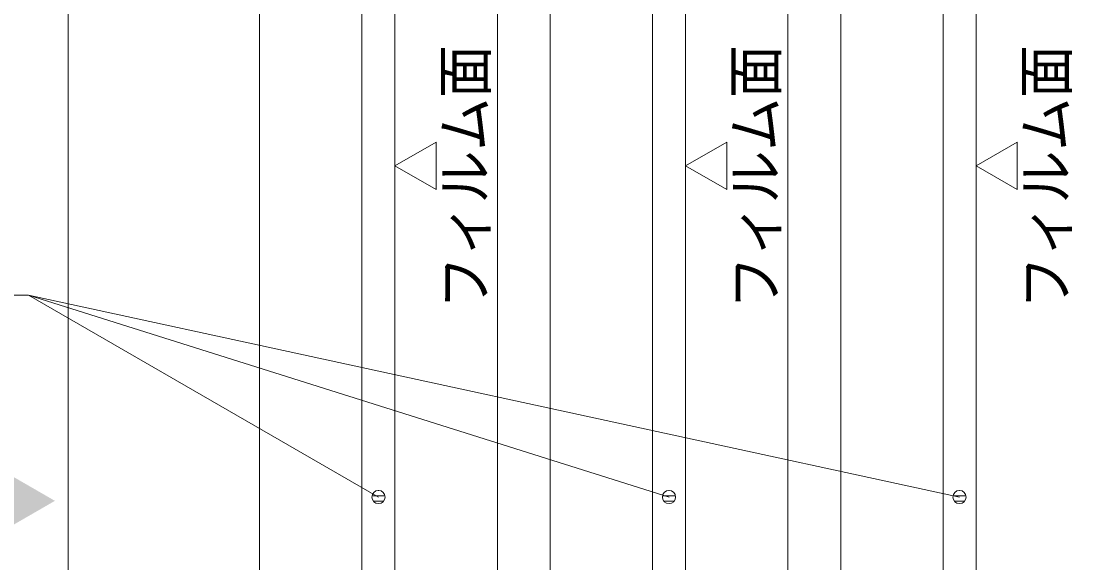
# Model space of a CAD drawing. Units: millimetres, scale not verified. Extents: x -6062 to 6062, y -3045 to 3045.
# Drawn here: x 644 to 1440, y -462 to -51 of the extents above; entities that cross this region are included whole.
import ezdxf
from ezdxf.enums import TextEntityAlignment as Align

# ---------------------------------------------------------------- set-up
doc = ezdxf.new("R2010")
doc.units = ezdxf.units.MM
doc.header["$LTSCALE"] = 20
doc.layers.add('0-3_2寸法-3', color=7, linetype='Continuous', lineweight=9)
doc.layers.add('0-4_3一般', color=7, linetype='Continuous', lineweight=9)
doc.styles.add('ＭＳ ゴシック', font='')
doc.styles.get('ＭＳ ゴシック').set_extended_font_data('MS Gothic')

# ---------------------------------------------------------------- blocks, each defined once
blk = doc.blocks.new('グループ-80')
at = {"layer": '0-4_3一般'}
blk.add_line((61043.7, -37700), (61043.7, 16304.9), dxfattribs=at)
blk.add_lwpolyline([(63093.7, -35100), (63093.7, 13704.9), (62593.7, 13704.9), (62593.7, -35100)], close=True, dxfattribs=at)
blk = doc.blocks.new('グループ-110')
at = {"layer": '0-4_3一般'}
for p, q in [((52243.7, -37700), (52243.7, 16304.9)), ((55843.7, 16304.9), (55843.7, -37700))]:
    blk.add_line(p, q, dxfattribs=at)
blk.add_lwpolyline([(54293.7, -35100), (54293.7, 13704.9), (53793.7, 13704.9), (53793.7, -35100)], close=True, dxfattribs=at)
blk = doc.blocks.new('グループ-120')
at = {"layer": '0-4_3一般'}
for p, q in [((58193.7, 13704.9), (58193.7, -35100)), ((58693.7, -35100), (58693.7, 13704.9))]:
    blk.add_line(p, q, dxfattribs=at)
blk.add_lwpolyline([(60243.7, 16304.9), (60243.7, -37700), (56643.7, -37700), (56643.7, 16304.9)], close=True, dxfattribs=at)
blk = doc.blocks.new('グループ-132')
at = {"layer": '0-4_3一般'}
for name in ['グループ-110', 'グループ-120', 'グループ-80']:
    blk.add_blockref(name, (0, 0), dxfattribs=at)
blk = doc.blocks.new('グループ-133')
at = {"layer": '0-4_3一般'}
blk.add_line((49343.7, 20804.9), (49343.7, -39000), dxfattribs=at)
blk.add_blockref('グループ-132', (0, 0), dxfattribs=at)

msp = doc.modelspace()

# ---------------------------------------------------------------- linework, layer by layer
at = {"layer": '0-3_2寸法-3'}
for p, q in [((649.68, -259), (1134.68, -412)), ((649.68, -259), (1354.68, -412)), ((919.58, -411.01), (909.79, -411.01)), ((914.86, -407.01), (914.51, -407.01)), ((914.86, -407.01), (914.51, -407.01)), ((1139.58, -411.01), (1129.79, -411.01)), ((1134.85, -407.01), (1134.52, -407.01)), ((1134.85, -407.01), (1134.52, -407.01)), ((1359.58, -411.01), (1349.79, -411.01)), ((1354.85, -407.01), (1354.52, -407.01)), ((1354.85, -407.01), (1354.52, -407.01)), ((918.68, -415.01), (910.69, -415.01)), ((1138.68, -415.01), (1130.69, -415.01)), ((1358.68, -415.01), (1350.69, -415.01))]:
    msp.add_line(p, q, dxfattribs=at)
for points in [[(958.43, -143.1), (958.43, -179.17), (927.18, -161.14)], [(1178.43, -143.1), (1178.43, -179.17), (1147.18, -161.14)], [(1398.43, -143.1), (1398.43, -179.17), (1367.18, -161.14)]]:
    msp.add_lwpolyline(points, close=True, dxfattribs=at)
msp.add_lwpolyline([(914.68, -412), (649.68, -259), (519.65, -259)], dxfattribs=at)
for centre in [(914.68, -412), (914.68, -412), (1134.68, -412), (1134.68, -412), (1354.68, -412), (1354.68, -412)]:
    msp.add_circle(centre, 5.01, dxfattribs=at)
msp.add_solid([(608.93, -379.8), (669.68, -414.88), (608.93, -449.95)], dxfattribs=at)

# ---------------------------------------------------------------- block references
at = {"layer": '0-4_3一般', "xscale": 0.05, "yscale": 0.05}
msp.add_blockref('グループ-133', (-1787.5, 0), dxfattribs=at)

# ---------------------------------------------------------------- texts
at = {"layer": '0-3_2寸法-3', "style": 'ＭＳ ゴシック', "width": 0.9}
for p in [(1006.03, -269.5), (1226.03, -269.5), (1446.03, -269.5)]:
    msp.add_text('フィルム面', height=32.55, rotation=90, dxfattribs=at).set_placement(p, align=Align.BOTTOM_LEFT)

doc.saveas('drawing.dxf')
